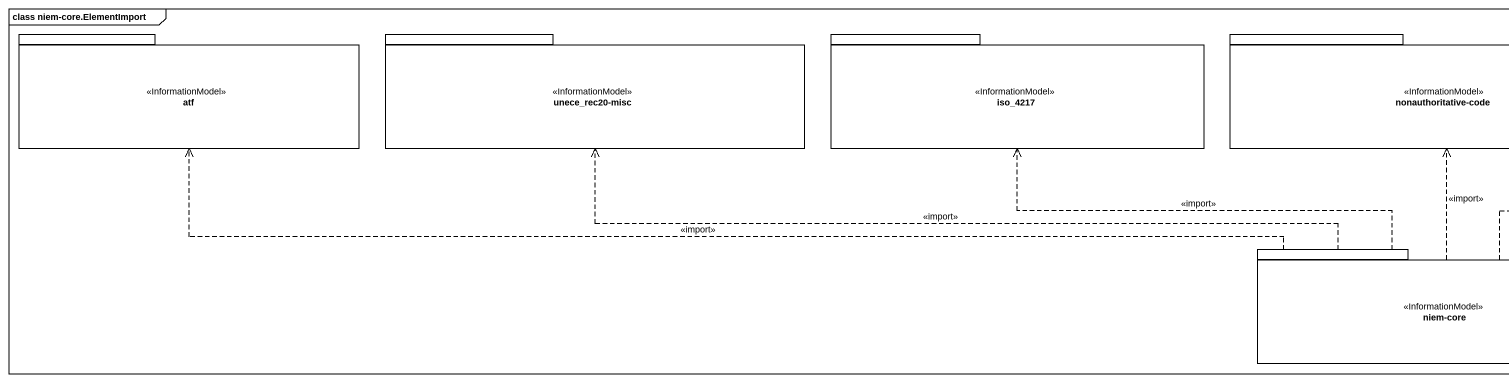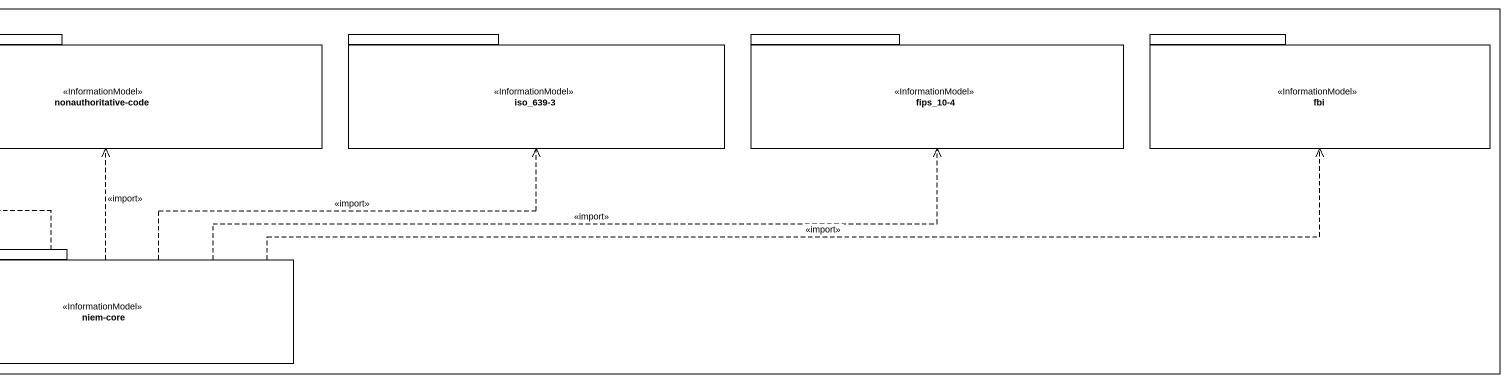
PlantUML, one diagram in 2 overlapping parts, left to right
@startuml
mainframe class niem-core.ElementImport
package atf <<InformationModel>> {
}
package "unece_rec20-misc" as unece_rec20_misc <<InformationModel>> {
}
package iso_4217 <<InformationModel>> {
}
package "nonauthoritative-code" as nonauthoritative_code <<InformationModel>> {
}
package "iso_639-3" as iso_639_3 <<InformationModel>> {
}
package "fips_10-4" as fips_10_4 <<InformationModel>> {
}
package fbi <<InformationModel>> {
}
package "niem-core" as niem_core <<InformationModel>> {
}
niem_core .left.> atf : <<import>>
niem_core .left.> unece_rec20_misc : <<import>>
niem_core .left.> iso_4217 : <<import>>
niem_core .up.> nonauthoritative_code : <<import>>
niem_core .right.> iso_639_3 : <<import>>
niem_core .right.> fips_10_4 : <<import>>
niem_core .right.> fbi : <<import>>
@enduml
